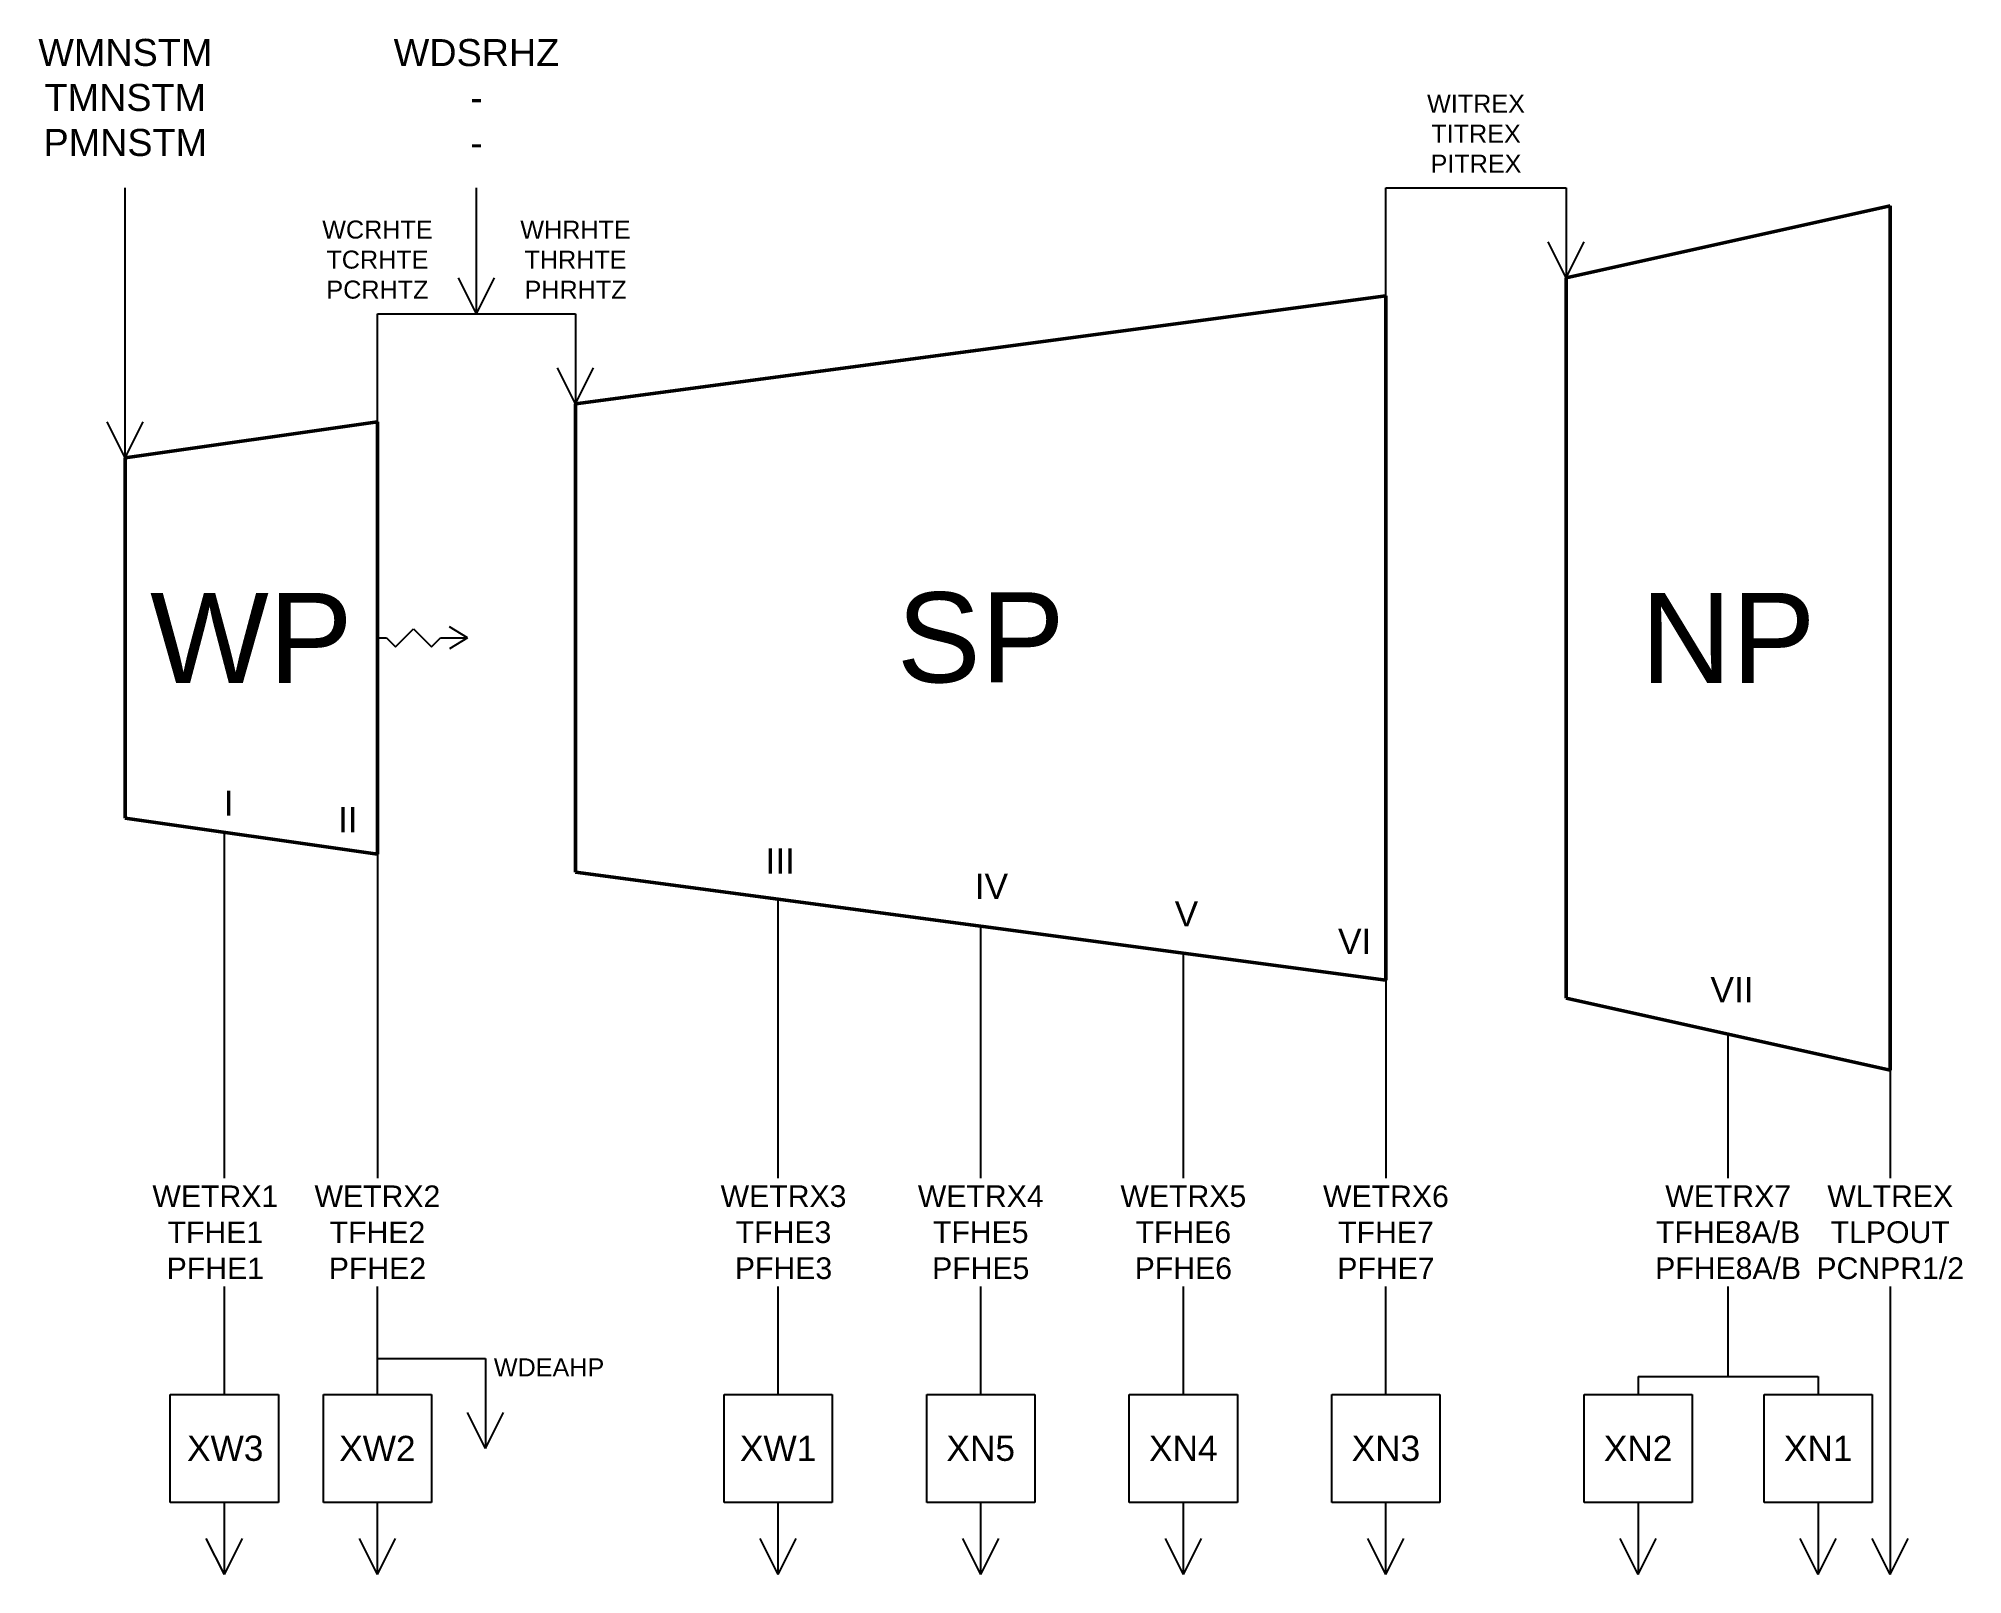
# Model space of a CAD drawing. Header units: millimetres. Extents: x -48 to 1020, y -520 to 333.
import ezdxf

# ---------------------------------------------------------------- set-up
doc = ezdxf.new("R2010")
doc.units = ezdxf.units.MM
doc.styles.get("Standard").update_dxf_attribs({"font": 'arial.ttf'})

msp = doc.modelspace()

# ---------------------------------------------------------------- linework, layer by layer
at = {"lineweight": 25}
for p, q in [((700, 190), (700, 250)), ((700, 250), (800, 250)), ((800, 250), (800, 200)), ((800, 200), (790, 220)), ((800, 200), (810, 220)), ((195, 180), (185, 200)), ((195, 180), (205, 200)), ((140, 180), (250, 180)), ((140, 120), (140, 180)), ((250, 180), (250, 130)), ((250, 130), (240, 150)), ((250, 130), (260, 150)), ((0, 100), (-10, 120)), ((0, 100), (10, 120)), ((140, 0), (145, 0)), ((145, 0), (150, -5)), ((150, -5), (160, 5)), ((160, 5), (170, -5)), ((170, -5), (175, 0)), ((175, 0), (190, 0)), ((190, 0), (180, 6.1)), ((190, 0), (180, -6.1)), ((50, -109.1), (50, -109.1)), ((55, -300), (55, -107.9)), ((140, -120), (140, -300)), ((362.5, -300), (362.5, -145)), ((475, -300), (475, -160)), ((587.5, -300), (587.5, -175)), ((700, -190), (700, -300)), ((890, -300), (890, -220)), ((980, -240), (980, -300)), ((55, -420), (55, -360)), ((140, -420), (140, -360)), ((362.5, -420), (362.5, -360)), ((475, -420), (475, -360)), ((587.5, -420), (587.5, -360)), ((700, -420), (700, -360)), ((890, -410), (890, -360)), ((980, -360), (980, -520)), ((140, -400), (200, -400)), ((200, -400), (200, -450)), ((840, -410), (940, -410)), ((840, -410), (840, -420)), ((940, -410), (940, -420)), ((25, -420), (85, -420)), ((25, -480), (25, -420)), ((85, -420), (85, -480)), ((110, -420), (170, -420)), ((110, -480), (110, -420)), ((170, -420), (170, -480)), ((332.5, -420), (392.5, -420)), ((332.5, -480), (332.5, -420)), ((392.5, -420), (392.5, -480)), ((445, -420), (505, -420)), ((445, -480), (445, -420)), ((505, -420), (505, -480)), ((557.5, -420), (617.5, -420)), ((557.5, -480), (557.5, -420)), ((617.5, -420), (617.5, -480)), ((670, -420), (730, -420)), ((670, -480), (670, -420)), ((730, -420), (730, -480)), ((810, -420), (870, -420)), ((810, -480), (810, -420)), ((870, -420), (870, -480)), ((910, -420), (970, -420)), ((910, -480), (910, -420)), ((970, -420), (970, -480)), ((200, -450), (190, -430)), ((200, -450), (210, -430)), ((85, -480), (25, -480)), ((55, -520), (55, -480)), ((170, -480), (110, -480)), ((140, -520), (140, -480)), ((392.5, -480), (332.5, -480)), ((362.5, -520), (362.5, -480)), ((505, -480), (445, -480)), ((475, -520), (475, -480)), ((617.5, -480), (557.5, -480)), ((587.5, -520), (587.5, -480)), ((730, -480), (670, -480)), ((700, -520), (700, -480)), ((870, -480), (810, -480)), ((840, -480), (840, -520)), ((970, -480), (910, -480)), ((940, -480), (940, -520)), ((55, -520), (45, -500)), ((55, -520), (65, -500)), ((140, -520), (130, -500)), ((140, -520), (150, -500)), ((362.5, -520), (352.5, -500)), ((362.5, -520), (372.5, -500)), ((475, -520), (465, -500)), ((475, -520), (485, -500)), ((587.5, -520), (577.5, -500)), ((587.5, -520), (597.5, -500)), ((700, -520), (690, -500)), ((700, -520), (710, -500)), ((840, -520), (830, -500)), ((840, -520), (850, -500)), ((940, -520), (930, -500)), ((940, -520), (950, -500)), ((980, -520), (970, -500)), ((980, -520), (990, -500))]:
    msp.add_line(p, q, dxfattribs=at)
at = {"lineweight": 50}
for p, q in [((800, 200), (980, 240)), ((980, 240), (980, -240)), ((800, -200), (800, 200)), ((250, 130), (700, 190)), ((700, 190), (700, -190)), ((250, -130), (250, 130)), ((0, 100), (140, 120)), ((140, 120), (140, -120)), ((0, -100), (0, 100)), ((140, -120), (0, -100)), ((700, -190), (250, -130)), ((980, -240), (800, -200))]:
    msp.add_line(p, q, dxfattribs=at)
at = {"lineweight": 25}
for points in [[(0, 100), (0, 250)], [(195, 180), (195, 250)]]:
    msp.add_lwpolyline(points, dxfattribs=at)

# ---------------------------------------------------------------- texts
for s, width, insert, char_height, attachment_point in [('WMNSTM\\PTMNSTM\\PPMNSTM', 113.784, (0, 300), 15, 5), ('WDSRHZ\\P-\\P-', 113.784, (195, 300), 15, 5), ('WITREX\\PTITREX\\PPITREX', 113.784, (750, 280), 10, 5), ('WCRHTE\\PTCRHTE\\PPCRHTZ', 113.784, (140, 210), 10, 5), ('WHRHTE\\PTHRHTE\\PPHRHTZ', 113.784, (250, 210), 10, 5), ('I', 96.251, (54.7, -84.7), 14, 1), ('II', 96.251, (118.1, -93.9), 14, 1), ('III', 96.251, (355.5, -116.9), 14, 1), ('IV', 96.251, (471.7, -130.9), 14, 1), ('V', 96.251, (582.7, -146.2), 14, 1), ('VI', 96.251, (673.4, -161.5), 14, 1), ('VII', 96.251, (880.2, -188.3), 14, 1), ('WETRX1\\PTFHE1\\PPFHE1', 113.784, (50, -330), 12, 5), ('WETRX2\\PTFHE2\\PPFHE2', 113.784, (140, -330), 12, 5), ('WETRX3\\PTFHE3\\PPFHE3', 113.784, (365.5, -330), 12, 5), ('WETRX4\\PTFHE5\\PPFHE5', 113.784, (475, -330), 12, 5), ('WETRX5\\PTFHE6\\PPFHE6', 113.784, (587.5, -330), 12, 5), ('WETRX6\\PTFHE7\\PPFHE7', 113.784, (700, -330), 12, 5), ('WETRX7\\PTFHE8A/B\\PPFHE8A/B', 113.784, (890, -330), 12, 5), ('WLTREX\\PTLPOUT\\PPCNPR1/2', 113.784, (980, -330), 12, 5), ('WDEAHP', 113.784, (235.3, -405), 10, 5), ('XW3', 64.104, (55.5, -450), 14, 5), ('XW2', 64.104, (140, -450), 14, 5), ('XW1', 64.104, (362.5, -450), 14, 5), ('XN5', 64.104, (475, -450), 14, 5), ('XN4', 64.104, (587.5, -450), 14, 5), ('XN3', 64.104, (700, -450), 14, 5), ('XN2', 64.104, (840, -450), 14, 5), ('XN1', 64.104, (940, -450), 14, 5)]:
    msp.add_mtext_dynamic_manual_height_columns(s, width=width, gutter_width=12.5, heights=[0], dxfattribs=dict(at, insert=insert, char_height=char_height, attachment_point=attachment_point))
at = {"lineweight": 60, "char_height": 50, "attachment_point": 5}
for s, insert in [('WP', (70, 0)), ('SP', (475, 0)), ('NP', (890, 0))]:
    msp.add_mtext_dynamic_manual_height_columns(s, width=89.876, gutter_width=12.5, heights=[52.5], dxfattribs=dict(at, insert=insert))

doc.saveas('drawing.dxf')
